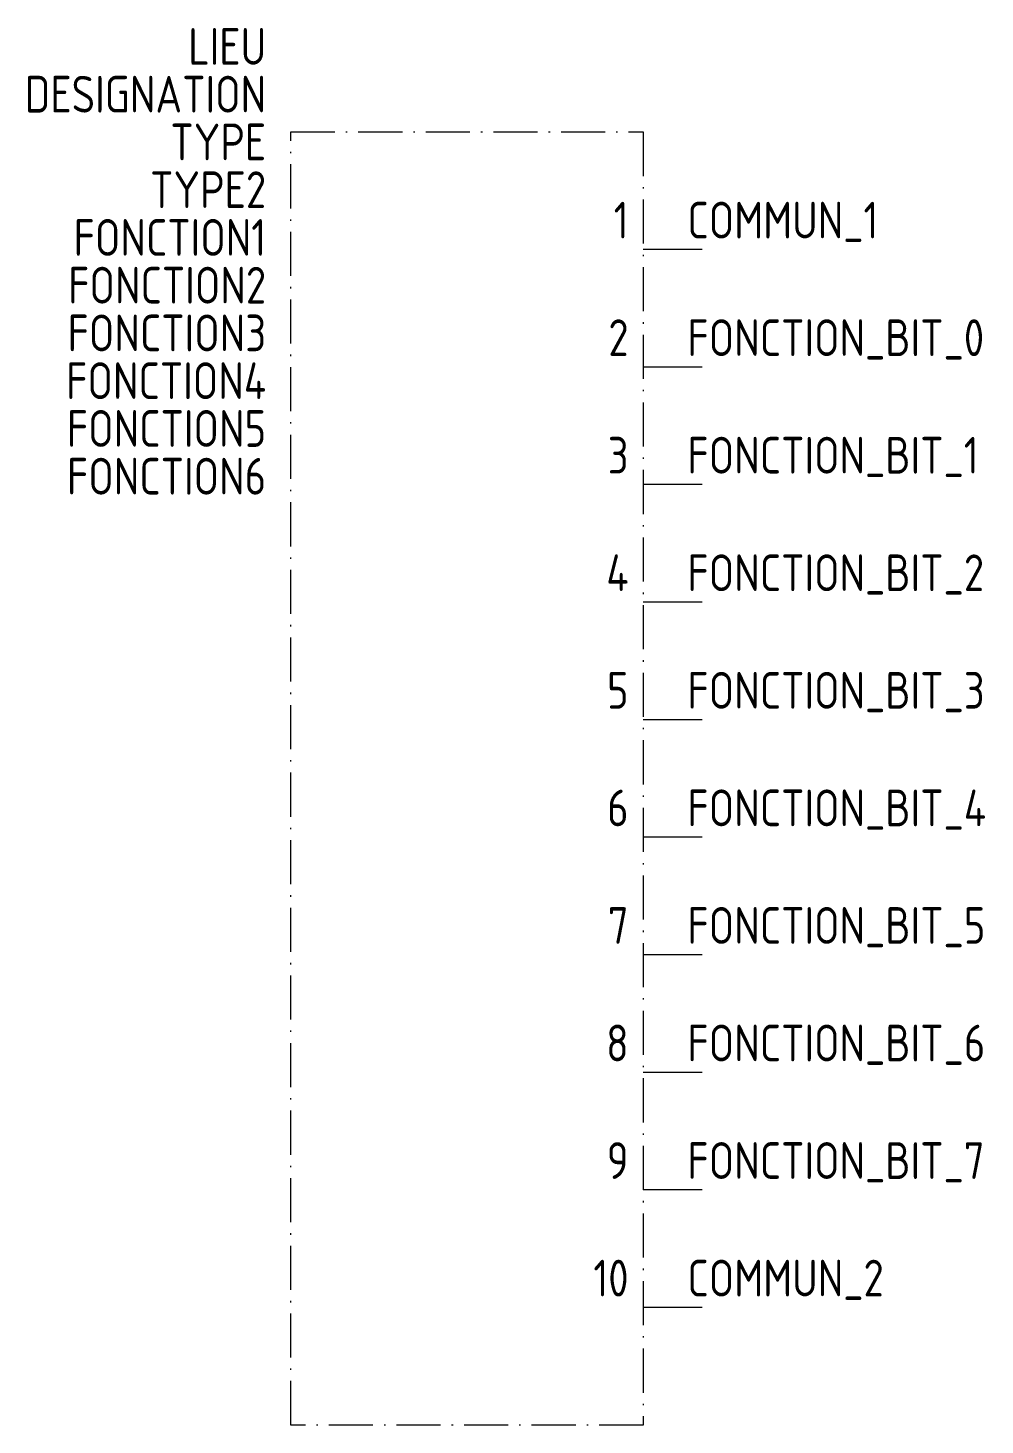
# Model space of a CAD drawing. Extents: x -1630.5 to -1565.4, y -959.6 to -864.5.
import ezdxf
from ezdxf.enums import TextEntityAlignment as Align

# ---------------------------------------------------------------- set-up
doc = ezdxf.new("R2010")
doc.units = 0
doc.linetypes.add('ACAD_ISO10W100', pattern=[18, 12, -3, 0, -3])
for name, color, linetype in [('SYMB_BOITE', 6, 'ACAD_ISO10W100'), ('SYMB_FIL_FIN', 1, 'CONTINUOUS'), ('SYMB_TXT_CONTACT', 2, 'CONTINUOUS'), ('SYMB_TXT_NOM', 3, 'CONTINUOUS')]:
    doc.layers.add(name, color=color, linetype=linetype)
doc.styles.add('NET2_5', font='isocp.shx', dxfattribs={"width": 0.9, "height": 2.5})

msp = doc.modelspace()

# ---------------------------------------------------------------- linework, layer by layer
at = {"layer": 'SYMB_BOITE', "ltscale": 0.25}
msp.add_lwpolyline([(-1612.634, -871.593), (-1588.634, -871.593), (-1588.634, -959.593), (-1612.634, -959.593)], close=True, dxfattribs=at)
at = {"layer": 'SYMB_FIL_FIN'}
for p, q in [((-1584.634, -879.593), (-1588.634, -879.593)), ((-1584.634, -887.593), (-1588.634, -887.593)), ((-1584.634, -895.593), (-1588.634, -895.593)), ((-1584.634, -903.593), (-1588.634, -903.593)), ((-1584.634, -911.593), (-1588.634, -911.593)), ((-1584.634, -919.593), (-1588.634, -919.593)), ((-1584.634, -927.593), (-1588.634, -927.593)), ((-1584.634, -935.593), (-1588.634, -935.593)), ((-1584.634, -943.593), (-1588.634, -943.593)), ((-1584.634, -951.593), (-1588.634, -951.593))]:
    msp.add_line(p, q, dxfattribs=at)

# ---------------------------------------------------------------- texts
at = {"layer": 'SYMB_TXT_CONTACT', "style": 'NET2_5', "width": 0.9, "flags": 8}
for tag, text, p in [('1', '?1', (-1589.634, -877.593)), ('2', '?2', (-1589.634, -885.593)), ('3', '?3', (-1589.634, -893.593)), ('4', '?4', (-1589.634, -901.593)), ('5', '?5', (-1589.634, -909.593)), ('6', '?6', (-1589.634, -917.593)), ('7', '?7', (-1589.634, -925.593)), ('8', '?8', (-1589.634, -933.593)), ('9', '?9', (-1589.634, -941.593)), ('10', '?10', (-1589.634, -949.593))]:
    msp.add_attdef(tag, text=text, height=2.5, dxfattribs=at).set_placement(p, align=Align.MIDDLE_RIGHT)
for tag, text, p in [('COMMUN_1', '?COMMUN1', (-1585.634, -877.593)), ('FONCTION_BIT_0', '?BIT0', (-1585.634, -885.593)), ('FONCTION_BIT_1', '?BIT1', (-1585.634, -893.593)), ('FONCTION_BIT_2', '?BIT2', (-1585.634, -901.593)), ('FONCTION_BIT_3', '?BIT3', (-1585.634, -909.593)), ('FONCTION_BIT_4', '?BIT4', (-1585.634, -917.593)), ('FONCTION_BIT_5', '?BIT5', (-1585.634, -925.593)), ('FONCTION_BIT_6', '?BIT6', (-1585.634, -933.593)), ('FONCTION_BIT_7', '?BIT7', (-1585.634, -941.593)), ('COMMUN_2', '?COMMUN2', (-1585.634, -949.593))]:
    msp.add_attdef(tag, text=text, height=2.5, dxfattribs=at).set_placement(p, align=Align.MIDDLE_LEFT)
at = {"layer": 'SYMB_TXT_NOM', "style": 'NET2_5', "width": 0.9, "flags": 8}
for tag, text, p in [('LIEU', '', (-1614.306, -867.022)), ('DESIGNATION', 'A?', (-1614.306, -870.272)), ('TYPE', '', (-1614.306, -873.522)), ('TYPE2', '', (-1614.306, -876.772)), ('FONCTION1', '', (-1614.306, -880.022)), ('FONCTION2', '', (-1614.306, -883.272)), ('FONCTION3', '', (-1614.306, -886.522)), ('FONCTION4', '', (-1614.306, -889.772)), ('FONCTION5', '', (-1614.306, -893.022)), ('FONCTION6', '', (-1614.306, -896.272))]:
    msp.add_attdef(tag, text=text, height=2.5, dxfattribs=at).set_placement(p, align=Align.RIGHT)

doc.saveas('drawing.dxf')
